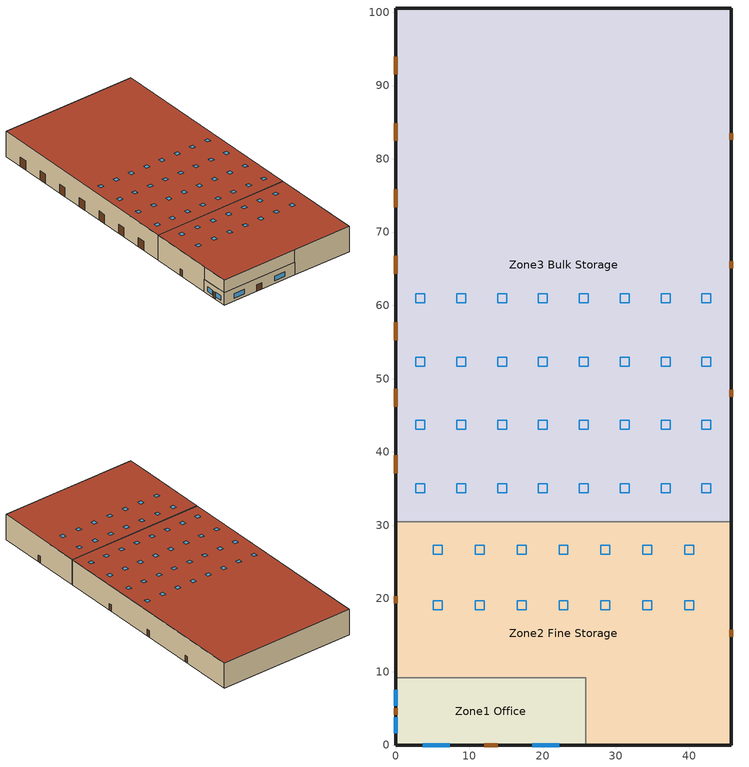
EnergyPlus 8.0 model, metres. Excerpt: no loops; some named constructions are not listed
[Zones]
Zone1 Office
 floor ground (ext_slab_6in): 25.91,9.14 25.91,0 0,0 0,9.14 z0
 wall outside (nonres_ext_wall): 0,9.14 0,0 25.91,0 z0:4.27
 wall to Zone2 Fine Storage (Interior Wall): 25.91,0 25.91,9.14 0,9.14 z0:4.27
 window (Window_U_0.57_SHGC_0.39): 3.66,0 7.31,0 / 18.59,0 22.25,0 / 0,7.52 0,5.39 / 0,3.76 0,1.62 z0.91:2.44
 door (Swinging Door_con): 12.04,0 13.87,0 / 0,5.03 0,4.11 z0:2.13
 ceiling to Zone2 Fine Storage (InsulatedCeiling): 25.91,0 25.91,9.14 0,9.14 0,0 z4.27
Zone2 Fine Storage
 floor ground (ext_slab_6in): 45.72,30.48 45.72,0 25.91,0 25.91,9.14 0,9.14 0,30.48 z0
 wall outside (nonres_ext_wall): 25.91,0 45.72,0 45.72,30.48 / 0,30.48 0,9.14 z0:8.53; 0,9.14 0,0 25.91,0 z4.27:8.53
 door (Swinging Door_con): 0,20.27 0,19.35 / 45.72,14.78 45.72,15.7 z0:2.13
 roof outside (nonres_roof): 45.72,0 45.72,30.48 0,30.48 0,0 z8.53
 skylight (Window_U_1.17_SHGC_0.49): 10.82,18.44 12.04,18.44 12.04,19.66 10.82,19.66 z8.53; 16.54,18.44 17.75,18.44 17.75,19.66 16.54,19.66 z8.53; 22.25,18.44 23.47,18.44 23.47,19.66 22.25,19.66 z8.53; 27.97,18.44 29.18,18.44 29.18,19.66 27.97,19.66 z8.53; 33.68,18.44 34.9,18.44 34.9,19.66 33.68,19.66 z8.53; 39.4,18.44 40.61,18.44 40.61,19.66 39.4,19.66 z8.53; 39.4,26.06 40.61,26.06 40.61,27.28 39.4,27.28 z8.53; 33.68,26.06 34.9,26.06 34.9,27.28 33.68,27.28 z8.53; 27.97,26.06 29.18,26.06 29.18,27.28 27.97,27.28 z8.53; 22.25,26.06 23.47,26.06 23.47,27.28 22.25,27.28 z8.53; 16.54,26.06 17.75,26.06 17.75,27.28 16.54,27.28 z8.53; 10.82,26.06 12.04,26.06 12.04,27.28 10.82,27.28 z8.53; 5.11,26.06 6.32,26.06 6.32,27.28 5.11,27.28 z8.53; 5.11,18.44 6.32,18.44 6.32,19.66 5.11,19.66 z8.53
Zone3 Bulk Storage
 floor ground (ext_slab_6in): 45.72,100.58 45.72,30.48 0,30.48 0,100.58 z0
 wall outside (semiheated_ext_wall): 45.72,30.48 45.72,100.58 0,100.58 0,30.48 z0:8.53
 wall to Zone2 Fine Storage (semiheated_ext_wall): 45.72,30.48 0,30.48 z0:8.53
 door (Overhead Door): 0,93.95 0,91.51 / 0,84.88 0,82.44 / 0,75.82 0,73.38 / 0,66.75 0,64.31 / 0,57.68 0,55.24 / 0,48.61 0,46.17 / 0,39.55 0,37.11 z0:3.05
 door (Swinging Door_semi): 45.72,47.55 45.72,48.46 / 45.72,65.07 45.72,65.99 / 45.72,82.6 45.72,83.51 z0:2.13
 roof outside (semiheated_roof): 0,100.58 0,30.48 45.72,30.48 45.72,100.58 z8.53
 skylight (Window_U_1.17_SHGC_0.49): 2.71,34.44 3.93,34.44 3.93,35.66 2.71,35.66 z8.53; 2.71,43.08 3.93,43.08 3.93,44.3 2.71,44.3 z8.53; 2.71,60.35 3.93,60.35 3.93,61.57 2.71,61.57 z8.53; 41.76,43.08 42.97,43.08 42.97,44.3 41.76,44.3 z8.53; 41.76,34.44 42.97,34.44 42.97,35.66 41.76,35.66 z8.53; 41.76,60.35 42.97,60.35 42.97,61.57 41.76,61.57 z8.53; 41.76,51.71 42.97,51.71 42.97,52.93 41.76,52.93 z8.53; 36.18,34.44 37.4,34.44 37.4,35.66 36.18,35.66 z8.53; 36.18,43.08 37.4,43.08 37.4,44.3 36.18,44.3 z8.53; 36.18,51.71 37.4,51.71 37.4,52.93 36.18,52.93 z8.53; 36.18,60.35 37.4,60.35 37.4,61.57 36.18,61.57 z8.53; 30.6,51.71 31.82,51.71 31.82,52.93 30.6,52.93 z8.53; 30.6,43.08 31.82,43.08 31.82,44.3 30.6,44.3 z8.53; 30.6,60.35 31.82,60.35 31.82,61.57 30.6,61.57 z8.53; 30.6,34.44 31.82,34.44 31.82,35.66 30.6,35.66 z8.53; 25.02,60.35 26.24,60.35 26.24,61.57 25.02,61.57 z8.53; 25.02,51.71 26.24,51.71 26.24,52.93 25.02,52.93 z8.53; 25.02,43.08 26.24,43.08 26.24,44.3 25.02,44.3 z8.53; 25.02,34.44 26.24,34.44 26.24,35.66 25.02,35.66 z8.53; 19.44,60.35 20.66,60.35 20.66,61.57 19.44,61.57 z8.53; 19.44,34.44 20.66,34.44 20.66,35.66 19.44,35.66 z8.53; 19.44,51.71 20.66,51.71 20.66,52.93 19.44,52.93 z8.53; 19.44,43.08 20.66,43.08 20.66,44.3 19.44,44.3 z8.53; 13.87,34.44 15.09,34.44 15.09,35.66 13.87,35.66 z8.53; 13.87,43.08 15.09,43.08 15.09,44.3 13.87,44.3 z8.53; 2.71,51.71 3.93,51.71 3.93,52.93 2.71,52.93 z8.53; 13.87,60.35 15.09,60.35 15.09,61.57 13.87,61.57 z8.53; 8.29,34.44 9.51,34.44 9.51,35.66 8.29,35.66 z8.53; 8.29,43.08 9.51,43.08 9.51,44.3 8.29,44.3 z8.53; 8.29,60.35 9.51,60.35 9.51,61.57 8.29,61.57 z8.53; 13.87,51.71 15.09,51.71 15.09,52.93 13.87,52.93 z8.53; 8.29,51.71 9.51,51.71 9.51,52.93 8.29,52.93 z8.53
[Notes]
The 90.1 Prototype Building Models were developed by Pacific Northwest National Laboratory (PNNL),
under contract with the U.S. Department of Energy (DOE).  These building models were originally derived from
DOEs Commercial Reference Building Models with modifications from ASHRAE 90.1 committee,
Advanced Energy Design Guide series, and other building industry expert input.
The original purpose of developing these prototype building models was to measure energy saving impacts from
newly published editions of ASHRAE Standard 90.1.  The basic building descriptions can be found in the Scorecards
posted at this website.  The detailed descriptions of the prototype model development and addenda modeling
strategies can be found in PNNLs reports, entitled "Achieving 30% Goal: Energy and Cost Saving Analysis
of ASHRAE/IES Standard 90.1-2010" and "Enhancements to ASHRAE Standard 90.1 Prototype Building Models",
both posted at this website.
BEGIN ECONOMIZER MAP
Economizer Name, DX COIL Name
PSZ-Office OA Controller, PSZ-OFFICE COOLING COIL
PSZ-Fine Storage OA Controller, PSZ-Fine Storage Cooling Coil
END ECONOMIZER MAP
BEGIN EMS PROGRAM MAP
EMS PROGRAM, DX COIL Name
PSZ_Office, PSZ-OFFICE COOLING COIL
PSZ_Fine, PSZ-Fine Storage Cooling Coil
END EMS PROGRAM MAP
WeatherFile:  USA_OR_Salem-McNary.Field.726940_TMY3.epw
IDF File:     /phome/comstd/ASHRAE90.1_2013_for_reporting/Warehouse/90.1_std2013/input.nobackup/ASHRAE30pct_Warehouse_STD2010_Salem.dd.idf
Run Case:     ASHRAE30pct_Warehouse_STD2010_Salem
GPARM parameters as input:
Case = ASHRAE30pct_Warehouse_STD2010_Salem
weatherfile = USA_OR_Salem_TMY2.epw
ground_tempt = Zone4C_semiheated_R0_0ftV_Warehouse_Salem_STD2007.gtp
avg_oa_tempt_ip = 51.584
maxdiff_oa_tempt_ip = 24.228
ext_wall_type = MetalBuildingWall
nonres_ext_wall_ufactor = 0.476974092
ext_wall_mass_density = 0
roof_type = MetalBuildingRoof
nonres_roof_ufactor = 0.312304465
con_glass_code = Window_U_0.57_SHGC_0.39
con_swingdoor_r_ip = 1.428571429
semiheated_ext_wall_ufactor = 0.641643719
semiheated_roof_ufactor = 0.550791511
semi_swingdoor_r_ip = 1.428571429
semi_overheaddoor_r_ip = 0.689655172
nonres_skylight = Window_U_1.17_SHGC_0.49
daylighting_control = al
sidelighting_control = yes
fine_storage_dl_ctrl = yes
infil_office_ip = 0.043346154
infil_fine_ip = 0.04444186
infil_bulk_ip = 3263.46
infil_schedule_bulk = Bulk Storage Infil_Base Schedule
damper_leak_bulk_ip = 2000
roof_solar_absorp_tbd = 0.77
LPD_office = 9.687519375
LPD_fine_storage = 10.2257149
LPD_bulk_storage = 6.243068042
exterior_lights_watts = 0
exterior_lights_watts_a = 91
exterior_lights_watts_b = 6123.42
light_schedule_fine = Storage Light Schedule
light_schedule_bulk = Storage Light Schedule
system_bulk = UnitHeater
min_oa_sch = OA Damper Always ON Schedule
econ_control_office = NoEconomizer
econ_control_fine = DifferentialDryBulb
skip_economizer_control = No
fan_tsp_office_ip = 1.108
fan_tsp_fine_ip = 2.607
cool_cop_office = 3.97037177
cool_cop_fine = 3.255048517
heat_eff_office = 0.8
heat_eff_fine = 0.7925
heat_eff_bulk = 0.7925
